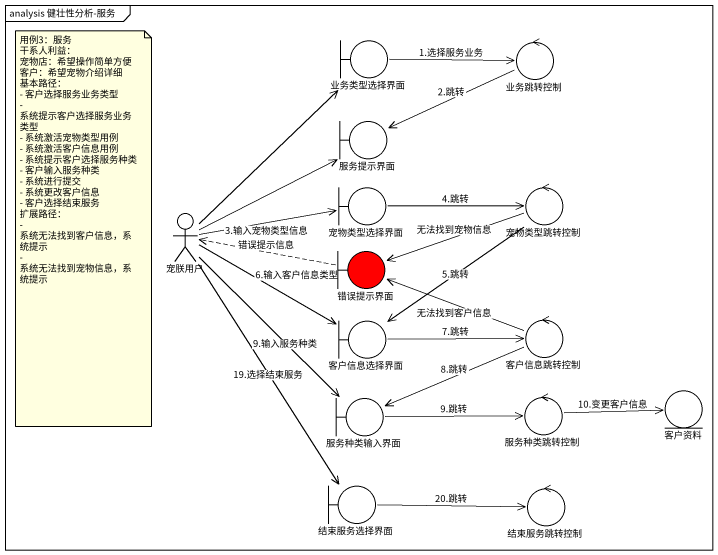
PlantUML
@startuml
mainframe analysis 健壮性分析-服务
boundary 业务类型选择界面
control 业务跳转控制
boundary 服务提示界面
actor 宠朕用户
boundary 宠物类型选择界面
control 宠物类型跳转控制
boundary 错误提示界面 #FF0000
boundary 客户信息选择界面
control 客户信息跳转控制
boundary 服务种类输入界面
control 服务种类跳转控制
entity 客户资料
boundary 结束服务选择界面
control 结束服务跳转控制
业务类型选择界面 -right-> 业务跳转控制 : 1.选择服务业务
业务跳转控制 -left-> 服务提示界面 : 2.跳转
宠朕用户 -up-> 业务类型选择界面
宠朕用户 -right-> 服务提示界面
宠朕用户 -right-> 宠物类型选择界面 : 3.输入宠物类型信息
宠朕用户 -right-> 客户信息选择界面 : 6.输入客户信息类型
宠朕用户 --> 服务种类输入界面 : 9.输入服务种类
宠朕用户 --> 结束服务选择界面 : 19.选择结束服务
宠物类型选择界面 -right-> 宠物类型跳转控制 : 4.跳转
宠物类型跳转控制 -left-> 错误提示界面 : 无法找到宠物信息
宠物类型跳转控制 --> 客户信息选择界面 : 5.跳转
错误提示界面 .left.> 宠朕用户 : 错误提示信息
客户信息选择界面 -right-> 客户信息跳转控制 : 7.跳转
客户信息跳转控制 -left-> 错误提示界面 : 无法找到客户信息
客户信息跳转控制 -left-> 服务种类输入界面 : 8.跳转
服务种类输入界面 -right-> 服务种类跳转控制 : 9.跳转
服务种类跳转控制 -right-> 客户资料 : 10.变更客户信息
结束服务选择界面 -right-> 结束服务跳转控制 : 20.跳转
note as N1
  用例3：服务
  干系人利益：
  宠物店：希望操作简单方便
  客户：希望宠物介绍详细
  基本路径：
  - 客户选择服务业务类型
  - 系统提示客户选择服务业务类型
  - 系统激活宠物类型用例
  - 系统激活客户信息用例
  - 系统提示客户选择服务种类
  - 客户输入服务种类
  - 系统进行提交
  - 系统更改客户信息
  - 客户选择结束服务
  扩展路径：
  - 系统无法找到客户信息，系统提示
  - 系统无法找到宠物信息，系统提示
end note
@enduml
